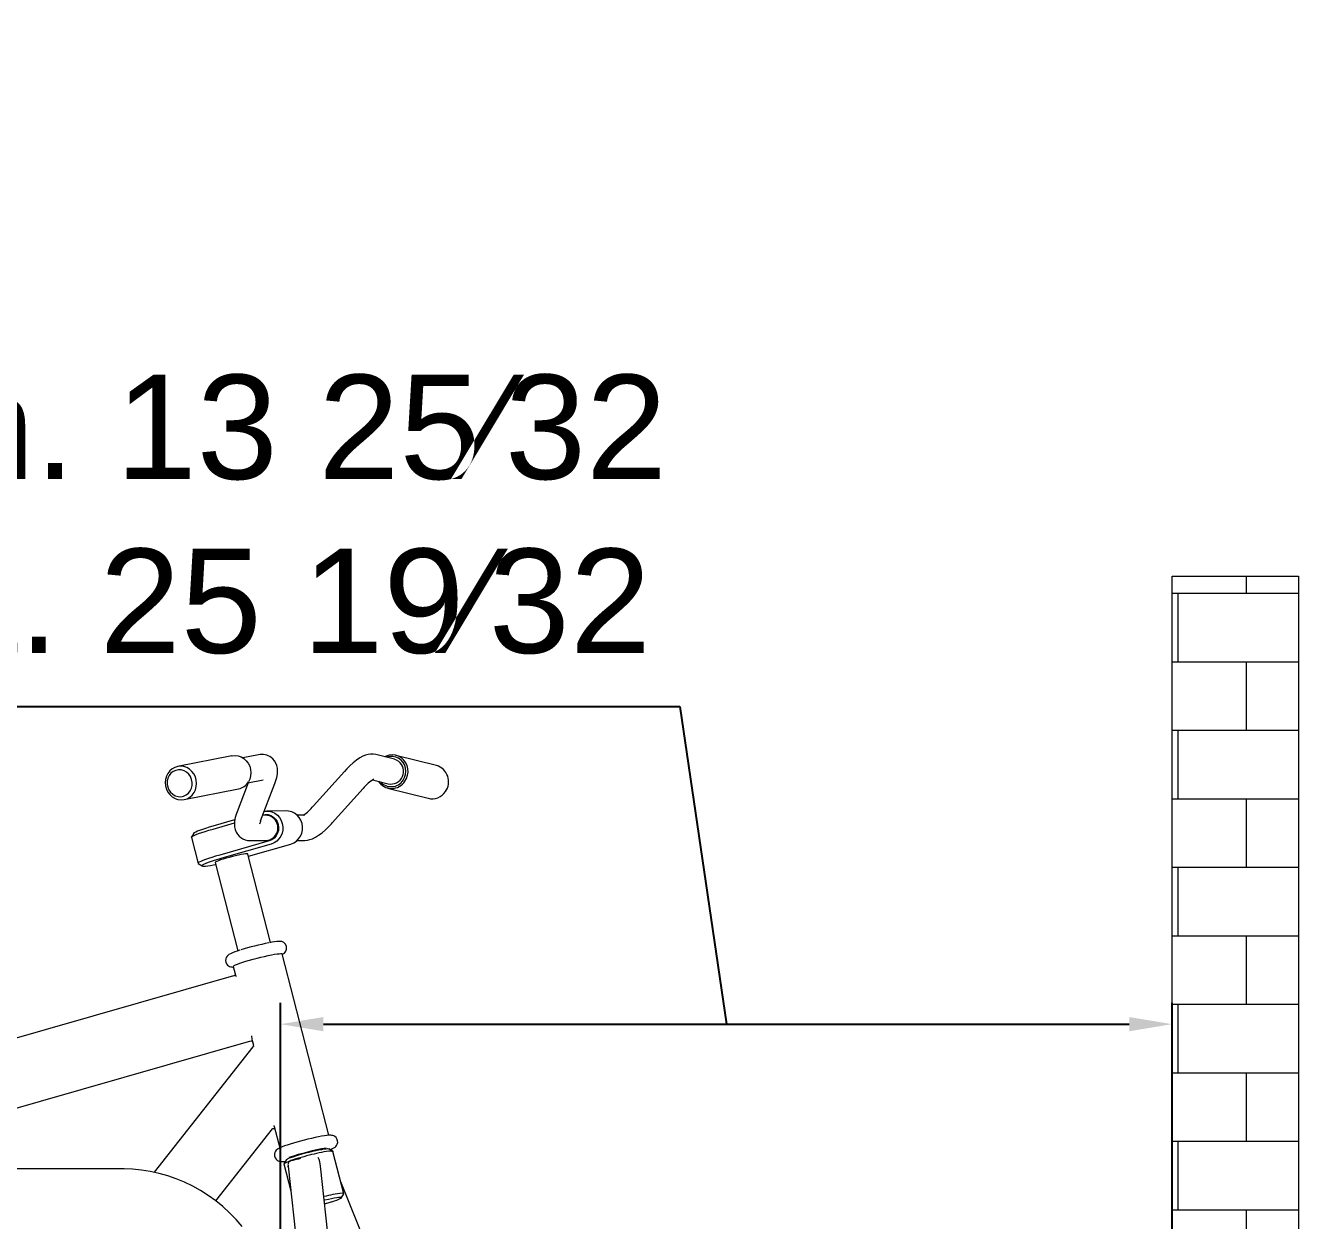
# Model space of a CAD drawing. Header units: inches. Extents: x -9 to 272, y 1 to 196.
# Drawn here: x 231.31 to 261.04, y 167.7 to 195.62 of the extents above; entities that cross this region are included whole.
import ezdxf

# ---------------------------------------------------------------- set-up
doc = ezdxf.new("R2010")
doc.units = ezdxf.units.IN
doc.layers.add('ZANO_R', color=7, linetype='Continuous', lineweight=0)
doc.layers.add('ZANO_W', color=1, linetype='Continuous', lineweight=0)
doc.styles.get("Standard").update_dxf_attribs({"font": 'arial.ttf'})
doc.dimstyles.new('amerykanie', dxfattribs={"dimtxt": 50, "dimasz": 50, "dimexe": 0.5, "dimexo": 0.5, "dimgap": 1, "dimtad": 1, "dimdec": 0, "dimzin": 0, "dimlunit": 5, "dimtxsty": 'Standard', "dimcen": 0.09, "dimclrd": 1, "dimclre": 1, "dimclrt": 1, "dimazin": 0, "dimtfac": 1, "dimtdec": 0, "dimtmove": 0, "dimatfit": 3, "dimfxl": 1, "dimtzin": 0, "dimarcsym": 1})

# ---------------------------------------------------------------- blocks, each defined once
blk = doc.blocks.new('*D399')
at = {"layer": 'ZANO_W', "color": 1, "lineweight": -2}
for p, q in [((225.745, 179.71), (246.597, 179.71)), ((246.597, 179.71), (247.681, 172.287)), ((237.273, 165.744), (237.273, 172.787)), ((258.089, 165.744), (258.089, 172.787)), ((238.273, 172.287), (257.089, 172.287))]:
    blk.add_line(p, q, dxfattribs=at)
at = {"layer": 'ZANO_W', "color": 1}
for points in [[(238.273, 172.454), (238.273, 172.121), (237.273, 172.287)], [(257.089, 172.121), (257.089, 172.454), (258.089, 172.287)]]:
    blk.add_solid(points, dxfattribs=at)
at = {"layer": 'ZANO_W', "color": 1, "insert": (236.171, 183.84), "char_height": 2.4375, "attachment_point": 5}
blk.add_mtext('min. 13 25⁄32\\Popt. 25 19⁄32', dxfattribs=at)

msp = doc.modelspace()

# ---------------------------------------------------------------- hatches: boundary and pattern name
at = {"layer": 'ZANO_R', "ltscale": 10, "transparency": 33554559}
h = msp.add_hatch(dxfattribs=at)
h.set_pattern_fill('AR-B816', scale=0.007875)
h.set_pattern_definition([(0, (-186.614, 167.9509), (0, 1.6001523), []), (90, (-186.614, 167.9509), (-1.6001523, 1.6001523), [1.600152, -1.600152])])
h.paths.add_polyline_path([(258.08949, 182.75381), (258.08949, 143.37998), (261.04252, 143.37998), (261.04252, 182.75381)])

# ---------------------------------------------------------------- linework, layer by layer
at = {"layer": 'ZANO_R'}
for p, q in [((258.08949, 182.75381), (261.04252, 182.75381)), ((258.08949, 143.37998), (258.08949, 182.75381)), ((261.04252, 182.75381), (261.04252, 143.37998)), ((258.08949, 143.37998), (258.08949, 179.74414)), ((236.13763, 178.55662), (234.86905, 178.307)), ((236.75447, 178.57767), (236.39326, 178.5066)), ((239.93148, 178.47437), (239.49648, 178.58492)), ((240.91273, 178.32654), (239.9666, 178.567)), ((238.76164, 178.18799), (238.03904, 177.3837)), ((235.02108, 177.53434), (236.28966, 177.78395)), ((236.51397, 177.92841), (236.25536, 177.25062)), ((236.50729, 177.9271), (236.86849, 177.99817)), ((236.80717, 177.04008), (237.13926, 177.91046)), ((238.47838, 176.98898), (239.20098, 177.79328)), ((239.42027, 177.99491), (239.786, 177.90195)), ((239.77263, 177.80379), (240.71876, 177.56333)), ((237.41158, 177.26787), (236.95162, 177.26597)), ((235.6955, 176.84552), (236.19483, 176.98857)), ((235.70154, 176.92163), (236.20371, 177.0655)), ((236.92647, 177.16743), (236.85565, 177.16714)), ((237.83572, 177.17119), (237.65833, 177.17046)), ((235.18829, 176.65077), (235.34439, 176.04271)), ((235.24624, 176.7518), (235.1896, 176.65681)), ((237.00574, 176.5681), (235.8516, 176.23746)), ((237.05081, 176.4922), (235.89666, 176.16156)), ((236.52083, 176.2105), (237.51077, 176.4941)), ((236.56047, 176.57531), (236.92891, 176.57683)), ((237.66077, 176.57986), (237.83816, 176.58059)), ((235.34845, 176.03804), (235.44383, 175.98208)), ((235.74527, 176.06461), (236.27539, 173.99961)), ((237.03813, 174.19547), (236.50802, 176.26042)), ((238.39768, 169.69131), (237.30991, 173.92854)), ((236.16579, 173.63482), (236.20994, 173.46282)), ((236.16898, 173.41596), (220.42674, 168.90612)), ((226.13197, 168.90612), (236.57626, 171.8982)), ((236.58921, 171.8991), (236.59917, 171.89827)), ((236.60936, 171.90695), (236.63841, 171.79382)), ((236.62488, 171.76114), (234.31798, 168.82677)), ((235.75769, 168.16048), (237.0816, 169.84449)), ((237.1253, 169.8972), (237.25361, 169.39741)), ((238.4908, 169.32019), (238.39542, 169.37615)), ((238.74798, 168.32675), (238.49385, 169.31669)), ((233.58298, 168.90612), (218.92859, 168.90612)), ((237.34973, 169.02297), (237.51016, 168.39803)), ((237.40735, 169.12249), (237.35072, 169.02751)), ((237.44702, 168.97248), (237.85076, 165.2995)), ((238.58679, 165.46747), (238.20165, 168.97122)), ((239.82027, 165.77097), (238.67718, 168.60257)), ((238.68848, 168.2267), (238.74794, 168.32644))]:
    msp.add_line(p, q, dxfattribs=at)
at = {"layer": 'ZANO_R', "flags": 128}
for points in [[(236.13763, 178.55662), (236.13933, 178.55695), (236.21063, 178.56289), (236.28203, 178.55375), (236.35081, 178.52987), (236.41432, 178.49217), (236.47012, 178.4421), (236.51606, 178.38159), (236.55038, 178.31296), (236.57176, 178.23884), (236.57938, 178.16209), (236.57294, 178.08565), (236.55269, 178.01247), (236.51942, 177.94535)], [(237.13926, 177.91046), (237.1552, 177.95456), (237.18186, 178.04571), (237.19746, 178.1316), (237.20153, 178.203), (237.19669, 178.26731), (237.18323, 178.32791), (237.16073, 178.38524), (237.12895, 178.43832), (237.08826, 178.48545), (237.0513, 178.51493)], [(239.49648, 178.58492), (239.43429, 178.59518), (239.37561, 178.59542), (239.31731, 178.5873), (239.25827, 178.57104), (239.19577, 178.54554), (239.12585, 178.5077), (239.04701, 178.45456), (238.96815, 178.39168), (238.89273, 178.3235), (238.81967, 178.25055), (238.76164, 178.18799)], [(240.17539, 177.96046), (240.21301, 178.0276), (240.23743, 178.1008), (240.24772, 178.17725), (240.24348, 178.25401), (240.22487, 178.32814), (240.19261, 178.39678), (240.14794, 178.4573), (240.09257, 178.50737), (240.02863, 178.54507), (239.95858, 178.56895), (239.88512, 178.57808), (239.81105, 178.57212), (239.73924, 178.55131), (239.70041, 178.53309)], [(240.13393, 177.98572), (240.16964, 178.05039), (240.19176, 178.12108), (240.19932, 178.19471), (240.192, 178.26805), (240.17011, 178.33789), (240.13462, 178.4012), (240.08706, 178.45519), (240.02953, 178.49751), (239.96454, 178.52632), (239.89492, 178.54034), (239.82372, 178.53897), (239.75405, 178.52227), (239.74951, 178.52061)], [(239.93148, 178.47437), (239.97073, 178.46113), (240.02595, 178.42964)], [(234.63929, 178.14561), (234.60602, 178.07849), (234.58577, 178.0053), (234.57933, 177.92887), (234.58695, 177.85212), (234.60833, 177.778), (234.64264, 177.70937), (234.68859, 177.64885), (234.74438, 177.59878), (234.80789, 177.56109), (234.87667, 177.53721), (234.94808, 177.52806), (235.01937, 177.53401), (235.08781, 177.55481), (235.15076, 177.58967), (235.20581, 177.63726), (235.25084, 177.69573)], [(234.67128, 178.09488), (234.64169, 178.03307), (234.62585, 177.96533), (234.62455, 177.89507), (234.63787, 177.8258), (234.66512, 177.761), (234.70495, 177.70392), (234.75536, 177.65742), (234.81381, 177.62384), (234.87739, 177.60485), (234.9429, 177.60141), (235.00705, 177.61369), (235.06664, 177.64107), (235.11866, 177.68219), (235.16052, 177.73498)], [(235.25084, 177.69573), (235.28411, 177.76285), (235.30436, 177.83603), (235.3108, 177.91247), (235.30318, 177.98922), (235.2818, 178.06334), (235.24748, 178.13197), (235.20154, 178.19249), (235.14574, 178.24256), (235.08223, 178.28025), (235.01345, 178.30413), (234.94205, 178.31328), (234.87075, 178.30733), (234.80232, 178.28653), (234.73936, 178.25167), (234.68432, 178.20408), (234.63929, 178.14561)], [(235.16052, 177.73498), (235.19011, 177.79679), (235.20595, 177.86453), (235.20725, 177.9348), (235.19394, 178.00406), (235.16668, 178.06886), (235.12685, 178.12594), (235.07644, 178.17244), (235.01799, 178.20603), (234.95441, 178.22502), (234.8889, 178.22846), (234.82475, 178.21618), (234.76516, 178.18879), (234.71314, 178.14767), (234.67128, 178.09488)], [(236.25536, 177.25062), (236.23942, 177.20652), (236.21276, 177.11537), (236.19717, 177.02948), (236.19309, 176.95808), (236.19793, 176.89377), (236.2114, 176.83317), (236.2339, 176.77584), (236.26567, 176.72277), (236.30636, 176.67563), (236.34345, 176.64605)], [(236.86016, 177.17896), (236.91558, 177.18687), (236.98213, 177.18179), (237.04595, 177.16119), (237.10384, 177.12609), (237.15289, 177.07826), (237.19066, 177.02009), (237.21523, 176.95451), (237.22539, 176.88479), (237.22062, 176.81443), (237.20116, 176.74698), (237.16799, 176.68579), (237.12277, 176.63395), (237.06777, 176.59405), (237.00574, 176.5681)], [(236.89128, 177.26052), (236.92768, 177.26506), (237.00066, 177.26275), (237.07181, 177.24543), (237.13841, 177.21377), (237.1979, 177.16899), (237.24798, 177.1128), (237.28673, 177.04737), (237.31267, 176.97521), (237.3248, 176.89909), (237.32265, 176.82193), (237.3063, 176.74672), (237.27639, 176.67632), (237.23405, 176.61346), (237.18093, 176.56053), (237.11905, 176.51959), (237.05081, 176.4922)], [(237.51077, 176.4941), (237.57902, 176.52149), (237.64089, 176.56243), (237.69402, 176.61536), (237.73635, 176.67822), (237.76627, 176.74862), (237.78261, 176.82384), (237.78477, 176.90099), (237.77264, 176.97711), (237.7467, 177.04927), (237.70794, 177.1147), (237.65786, 177.17089), (237.59838, 177.21567), (237.53178, 177.24733), (237.46062, 177.26465), (237.41158, 177.26787)], [(235.24624, 176.7518), (235.24748, 176.7536), (235.26292, 176.76615), (235.29197, 176.78189), (235.33404, 176.80049), (235.38827, 176.82158), (235.45356, 176.84473), (235.52858, 176.86945), (235.61181, 176.89527), (235.70154, 176.92163)], [(237.83816, 176.58059), (237.89976, 176.58552), (237.95801, 176.59845), (238.01873, 176.62003), (238.08521, 176.65247), (238.16087, 176.6995), (238.24098, 176.75959), (238.31766, 176.8258), (238.39155, 176.89688), (238.45874, 176.96735), (238.47838, 176.98898)], [(235.18829, 176.65077), (235.18811, 176.65218), (235.19521, 176.66324), (235.21639, 176.67772), (235.25125, 176.69535), (235.29915, 176.71579), (235.35919, 176.73867), (235.43026, 176.76356), (235.51103, 176.79), (235.59999, 176.81749), (235.6955, 176.84552)], [(235.8516, 176.23746), (235.75609, 176.20943), (235.66713, 176.18194), (235.58636, 176.1555), (235.51529, 176.13061), (235.45525, 176.10774), (235.40735, 176.08729), (235.37249, 176.06966), (235.35131, 176.05518), (235.34421, 176.04412), (235.34845, 176.03804)], [(235.89666, 176.16156), (235.80693, 176.13519), (235.72371, 176.10938), (235.64869, 176.08465), (235.58339, 176.06151), (235.52916, 176.04042), (235.48709, 176.02181), (235.45804, 176.00608), (235.4426, 175.99352), (235.44109, 175.98441), (235.45353, 175.97892), (235.47968, 175.97717), (235.51899, 175.97919), (235.57068, 175.98494), (235.63368, 175.99431), (235.70672, 176.0071), (235.75753, 176.01687)], [(235.99888, 176.16198), (235.93121, 176.14191), (235.87106, 176.12262), (235.82072, 176.10486), (235.78215, 176.08933), (235.75681, 176.0766), (235.74568, 176.06718), (235.74527, 176.06461)], [(236.50802, 176.26042), (236.50409, 176.2636), (236.48607, 176.26548), (236.45424, 176.2634), (236.40982, 176.25744), (236.35451, 176.24783), (236.29045, 176.23495), (236.2201, 176.21928), (236.14615, 176.20143), (236.07145, 176.18208), (235.99888, 176.16198)], [(236.32342, 174.01536), (236.26107, 173.99491), (236.20098, 173.97369), (236.14847, 173.95329), (236.10245, 173.93273), (236.0646, 173.91154), (236.04069, 173.89361), (236.02165, 173.87433), (236.00343, 173.84765), (235.99, 173.81381), (235.98504, 173.77478), (235.99082, 173.73449), (236.00811, 173.69594), (236.03137, 173.66755), (236.05712, 173.64775), (236.08278, 173.63505), (236.10701, 173.62766), (236.13036, 173.62377), (236.15661, 173.62222), (236.16344, 173.62219)], [(236.16579, 173.63482), (236.17046, 173.6437), (236.18902, 173.65626), (236.2211, 173.6719), (236.2659, 173.69025), (236.32232, 173.71085), (236.38897, 173.7332), (236.46421, 173.75673), (236.54619, 173.78089), (236.63289, 173.80506), (236.72218, 173.82865), (236.81185, 173.85109), (236.8997, 173.87182), (236.98356, 173.89033), (237.06137, 173.90617), (237.13122, 173.91894), (237.19138, 173.92833), (237.24037, 173.93411), (237.27699, 173.93613)], [(237.27699, 173.93613), (237.30033, 173.93435), (237.30982, 173.92882), (237.30991, 173.92854)], [(236.64222, 171.77031), (236.64151, 171.77095), (236.62218, 171.75572)], [(236.65104, 171.76263), (236.64767, 171.76957), (236.6414, 171.79459)], [(237.08157, 169.84447), (237.09102, 169.85012), (237.11025, 169.85338)], [(237.12556, 169.89727), (237.12151, 169.9127), (237.11942, 169.92259)], [(238.42532, 169.69238), (238.40175, 169.69166), (238.35044, 169.68716), (238.29493, 169.67969), (238.22778, 169.66856), (238.15516, 169.65485), (238.07737, 169.63874), (237.9954, 169.6205), (237.91058, 169.60045), (237.82438, 169.57896), (237.73837, 169.55642), (237.65413, 169.53325), (237.57321, 169.50987), (237.49704, 169.48667), (237.4269, 169.46403), (237.3638, 169.44221), (237.30831, 169.42129), (237.26, 169.40074), (237.21489, 169.37723), (237.18885, 169.35919), (237.17003, 169.34192), (237.15106, 169.31779), (237.13549, 169.28628), (237.12713, 169.24855), (237.12896, 169.20808), (237.14335, 169.16599), (237.16528, 169.13437), (237.19063, 169.11188), (237.21664, 169.09699), (237.2415, 169.08801), (237.26504, 169.08309), (237.28999, 169.08076), (237.30707, 169.08042)], [(238.43181, 169.3548), (238.47239, 169.37206), (238.5175, 169.39558), (238.54353, 169.41361), (238.56236, 169.43088), (238.58132, 169.45501), (238.5969, 169.48652), (238.60525, 169.52425), (238.60342, 169.56472), (238.58903, 169.60681), (238.56711, 169.63843), (238.54176, 169.66092), (238.51575, 169.67581), (238.49089, 169.68479), (238.46734, 169.68971), (238.44239, 169.69204), (238.42532, 169.69238)], [(237.40735, 169.12249), (237.41228, 169.12779), (237.43153, 169.13978), (237.46361, 169.15467), (237.50766, 169.17205), (237.56247, 169.19144), (237.62656, 169.21231), (237.69816, 169.2341), (237.77533, 169.25621), (237.85596, 169.27803), (237.93786, 169.29898), (238.01879, 169.31848), (238.09654, 169.336), (238.16899, 169.35105), (238.23416, 169.36324), (238.29028, 169.37222), (238.33582, 169.37776), (238.36953, 169.3797)], [(238.36953, 169.3797), (238.3905, 169.37799), (238.39542, 169.37615)], [(238.46093, 169.32429), (238.48208, 169.32294), (238.49269, 169.31872), (238.49385, 169.31669)], [(236.37584, 167.56229), (236.2337, 167.72547), (236.08303, 167.87983), (235.92435, 168.02488), (235.75817, 168.16014), (235.58505, 168.28519), (235.40555, 168.39963), (235.22026, 168.50311), (235.0298, 168.5953), (234.83479, 168.67593), (234.63585, 168.74475), (234.43363, 168.80156), (234.22878, 168.84621), (234.02196, 168.87855), (233.81381, 168.89852), (233.61606, 168.90596), (233.58298, 168.90612)], [(237.34973, 169.02297), (237.35108, 169.02809), (237.36217, 169.03787), (237.38388, 169.05015), (237.41579, 169.06471), (237.45732, 169.08126), (237.50766, 169.09949)], [(237.73541, 169.1464), (237.68721, 169.13348), (237.64174, 169.12255), (237.60482, 169.11466), (237.56219, 169.10574), (237.52072, 169.09571), (237.51146, 169.093), (237.50409, 169.09061), (237.49842, 169.08855), (237.47139, 169.07361), (237.46226, 169.06481), (237.45555, 169.05512), (237.44971, 169.04113), (237.44629, 169.02486), (237.44506, 169.00628), (237.44581, 168.98539), (237.44722, 168.97251)], [(237.4454, 168.97259), (237.45066, 168.93327), (237.4518, 168.92902)], [(238.74459, 168.32358), (238.74762, 168.328), (238.73887, 168.33419), (238.71459, 168.33619)], [(238.46795, 168.1384), (238.53267, 168.15942), (238.58809, 168.17897), (238.63267, 168.19649), (238.6652, 168.21152), (238.68477, 168.22363), (238.69084, 168.23249), (238.68326, 168.23786), (238.66222, 168.23959), (238.62831, 168.23763), (238.58245, 168.23204), (238.52593, 168.22297), (238.46028, 168.21067), (238.38733, 168.19547), (238.30908, 168.17781), (238.28939, 168.17305)]]:
    msp.add_lwpolyline(points, dxfattribs=at)
at = {"layer": 'ZANO_R'}
for centre, radius, start, end in [((236.83686, 178.23396), 0.35345, 52.649433, 103.480563), ((239.84838, 178.19199), 0.29667, 257.861397, 53.233541), ((240.8046, 177.95011), 0.39165, 324.015991, 73.972958), ((236.21929, 178.12836), 0.35153, 281.547688, 328.624869), ((239.94706, 177.19644), 0.95543, 121.346521, 141.341612), ((239.86523, 178.16457), 0.37129, 213.307019, 326.651804), ((239.85463, 178.16973), 0.33448, 221.475711, 326.622728), ((240.80847, 177.92873), 0.37626, 256.206063, 326.305235), ((237.25673, 178.01683), 1.00641, 302.818788, 321.016342), ((237.12601, 176.90314), 0.347, 156.756887, 170.595033), ((236.92697, 176.89856), 0.26888, 53.430664, 90.105426), ((236.91266, 176.87374), 0.29735, 273.132335, 54.067138), ((236.55027, 176.91227), 0.33711, 232.157139, 271.733788), ((237.31139, 172.80279), 1.41957, 92.861485, 102.064822), ((237.25826, 174.06413), 0.15746, 290.34323, 96.467136), ((238.20283, 168.07086), 6.23388, 101.144277, 107.383054), ((236.29119, 173.03174), 0.40008, 101.528903, 109.185315), ((236.15455, 173.48831), 0.07473, 286.364543, 325.657938), ((236.41546, 173.5076), 0.21016, 192.292151, 210.096114), ((237.04782, 172.02542), 0.45384, 181.177921, 195.120636), ((237.12062, 169.89398), 0.04189, 255.771796, 288.946291), ((239.35457, 163.5807), 5.90035, 99.903316, 108.639255), ((239.30701, 163.73746), 5.65589, 103.383704, 108.550292), ((238.72366, 166.57447), 2.76234, 95.457824, 105.233931), ((237.59308, 168.93103), 0.60945, 3.776971, 23.42124), ((237.30048, 169.71402), 0.63363, 270.595807, 277.727136), ((239.01612, 165.39491), 2.9567, 95.853243, 104.416447), ((239.93091, 161.73156), 6.5627, 103.739882, 104.400928), ((240.49507, 161.8997), 6.55976, 108.000385, 108.882201)]:
    msp.add_arc(centre, radius, start, end, dxfattribs=at)

# ---------------------------------------------------------------- dimensions: what is measured, and where the dimension line sits
at = {"layer": 'ZANO_W'}
dim = msp.add_linear_dim(base=(258.08949, 172.28726), p1=(237.27299, 165.24376), p2=(258.08949, 165.24376), text='min. 13 25⁄32\\Popt. 25 19⁄32', dimstyle='amerykanie', override={"dimtxt": 2.4375, "dimasz": 1, "dimgap": 0.5, "dimdec": 4, "dimtxsty": 'Standard', "dimaunit": 1, "dimadec": 1, "dimtdec": 4, "dimtmove": 1, "dimfrac": 2}, dxfattribs=at)
dim.commit()
dim.dimension.update_dxf_attribs({"geometry": '*D399', "text_midpoint": (246.09705, 179.71046), "dimtype": 160})

doc.saveas('drawing.dxf')
